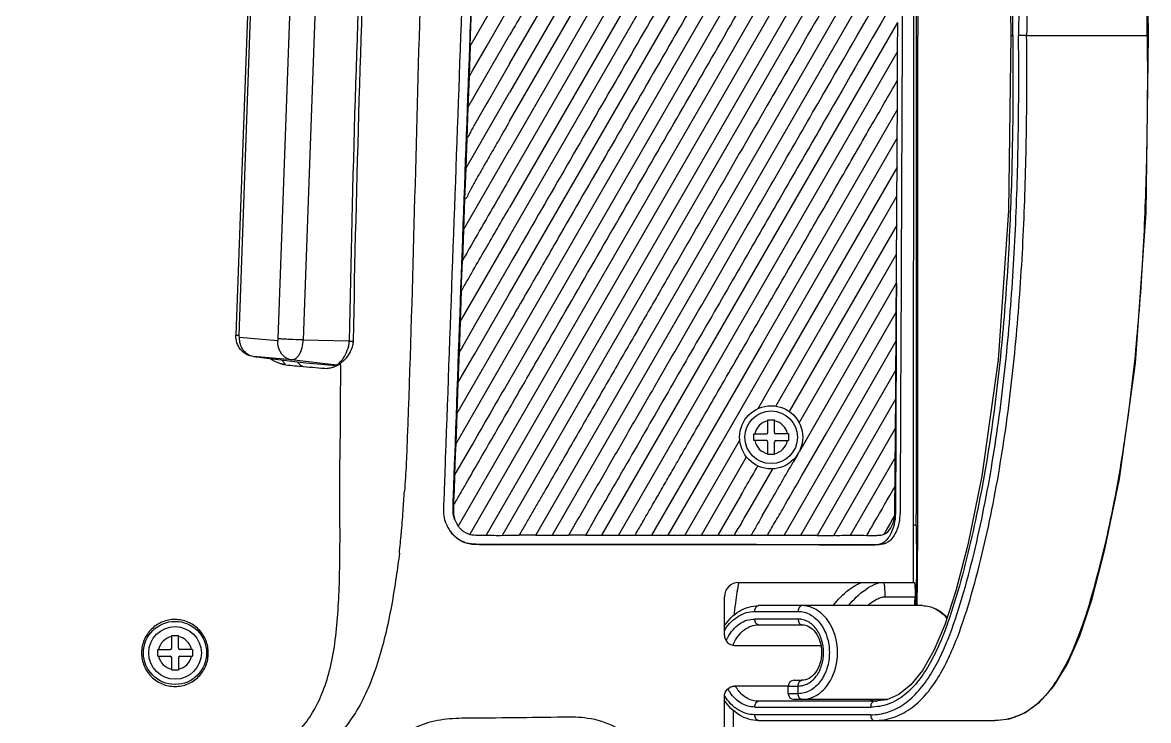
# Model space of a CAD drawing. Header units: millimetres. Extents: x 4086 to 8300, y 123 to 1549.
# Drawn here: x 7766.4 to 7884.1, y 962.4 to 1035.4 of the extents above; entities that cross this region are included whole.
import ezdxf

# ---------------------------------------------------------------- set-up
doc = ezdxf.new("R2010")
doc.units = ezdxf.units.MM
doc.layers.add('00_COMPONENTS', color=7, linetype='Continuous')

msp = doc.modelspace()

# ---------------------------------------------------------------- linework, layer by layer
at = {"layer": '00_COMPONENTS', "color": 7, "linetype": 'Continuous'}
for p, q in [((7817.28, 1013.05), (7858.07, 1083.7)), ((7817.29, 1007.06), (7858.05, 1077.68)), ((7851.57, 1075.44), (7817.28, 1016.05)), ((7847.4, 1074.22), (7817.29, 1022.06)), ((7817.3, 1031.07), (7842.07, 1073.98)), ((7843.26, 1073.04), (7817.3, 1028.07)), ((7817.15, 1000.82), (7858.03, 1071.65)), ((7817.3, 1025.07), (7844.78, 1072.67)), ((7858.03, 1068.63), (7816.75, 997.12)), ((7790.97, 1066.64), (7788.67, 1002.71)), ((7791.27, 1066.6), (7788.97, 1002.67)), ((7793.11, 1002.33), (7795.41, 1066.27)), ((7798.01, 1066.15), (7795.71, 1002.22)), ((7817.29, 1019.06), (7844.85, 1066.8)), ((7813.15, 981.89), (7858.01, 1059.58)), ((7857.98, 1056.55), (7814.83, 981.8)), ((7854.11, 1055.83), (7811.92, 982.76)), ((7816.56, 981.8), (7857.97, 1053.54)), ((7820.03, 981.8), (7857.95, 1047.49)), ((7857.94, 1044.47), (7821.76, 981.8)), ((7813.17, 1032.93), (7817.3, 1040.07)), ((7814.85, 1032.83), (7817.3, 1037.07)), ((7826.95, 981.8), (7857.9, 1035.39)), ((7857.88, 1032.37), (7857.9, 1035.39)), ((7812.94, 1026.52), (7817.3, 1034.08)), ((7869.71, 1034.04), (7869.91, 1034.04)), ((7871.37, 1034.04), (7870.52, 1034.04)), ((7871.37, 1034.04), (7883.97, 1034.04)), ((7884.11, 1034.04), (7883.97, 1034.04)), ((7813.17, 1032.93), (7813.06, 1029.73)), ((7813.46, 1030.43), (7814.85, 1032.83)), ((7857.88, 1032.37), (7835, 992.74)), ((7857.87, 1029.34), (7857.88, 1032.37)), ((7813.06, 1029.73), (7813.46, 1030.43)), ((7813.06, 1029.73), (7812.94, 1026.52)), ((7857.85, 1026.32), (7857.87, 1029.34)), ((7812.71, 1020.12), (7817.3, 1028.07)), ((7812.94, 1026.52), (7812.82, 1023.32)), ((7857.85, 1026.32), (7843.66, 1001.73)), ((7857.84, 1023.29), (7857.85, 1026.32)), ((7812.82, 1023.32), (7812.71, 1020.12)), ((7845.26, 1001.5), (7857.83, 1023.29)), ((7857.82, 1020.26), (7857.84, 1023.29)), ((7812.48, 1013.72), (7817.29, 1022.07)), ((7812.71, 1020.12), (7812.59, 1016.92)), ((7857.82, 1020.26), (7844.82, 997.75)), ((7857.8, 1017.23), (7857.82, 1020.26)), ((7812.59, 1016.92), (7812.48, 1013.72)), ((7854.02, 1010.68), (7857.8, 1017.23)), ((7857.79, 1014.21), (7857.8, 1017.23)), ((7857.79, 1014.21), (7846.55, 994.74)), ((7857.77, 1011.18), (7857.79, 1014.21)), ((7812.48, 1013.72), (7812.36, 1010.52)), ((7813.9, 1007.18), (7817.28, 1013.04)), ((7812.24, 1007.32), (7812.36, 1010.52)), ((7845.14, 995.3), (7854.02, 1010.68)), ((7847.59, 993.54), (7857.76, 1011.18)), ((7857.75, 1008.14), (7857.77, 1011.18)), ((7817.28, 1010.05), (7813.78, 1003.98)), ((7857.74, 1008.14), (7847.6, 990.56)), ((7857.74, 1005.11), (7857.75, 1008.14)), ((7857.78, 1007.81), (7857.79, 1008.14)), ((7812.24, 1007.32), (7812.13, 1004.12)), ((7812.51, 1004.77), (7813.9, 1007.18)), ((7813.66, 1000.77), (7817.29, 1007.06)), ((7857.77, 1005.56), (7857.78, 1007.81)), ((7812.13, 1004.12), (7812.51, 1004.77)), ((7850.43, 992.46), (7857.72, 1005.11)), ((7857.72, 1002.08), (7857.74, 1005.11)), ((7857.76, 1002.08), (7857.77, 1005.11)), ((7857.77, 1005.11), (7857.77, 1005.56)), ((7817.26, 1004.01), (7811.78, 994.52)), ((7812.13, 1004.12), (7812.01, 1000.92)), ((7813.78, 1003.98), (7812.39, 1001.57)), ((7789.06, 1002.49), (7793.02, 1002.17)), ((7795.71, 1002.22), (7800.53, 1002.11)), ((7800.53, 1002.1), (7800.93, 1002.1)), ((7812.01, 1000.92), (7811.9, 997.72)), ((7812.39, 1001.57), (7812.01, 1000.92)), ((7843.66, 1001.73), (7832.15, 981.8)), ((7839.38, 991.32), (7845.18, 1001.36)), ((7845.18, 1001.36), (7845.26, 1001.5)), ((7857.7, 1002.08), (7852.29, 992.68)), ((7857.7, 999.05), (7857.72, 1002.08)), ((7857.75, 999.8), (7857.76, 1001.57)), ((7857.76, 1001.57), (7857.76, 1002.08)), ((7790.51, 1000.48), (7790.53, 1000.48)), ((7790.51, 1000.48), (7795.97, 999.81)), ((7794.49, 1000.15), (7790.53, 1000.48)), ((7790.53, 1000.48), (7796, 999.81)), ((7793.25, 999.78), (7793.83, 999.67)), ((7799.2, 999.58), (7794.49, 1000.15)), ((7796, 999.81), (7795.97, 999.81)), ((7796, 999.81), (7799.16, 999.55)), ((7799.22, 999.59), (7799.61, 999.76)), ((7799.61, 999.59), (7799.61, 999.76)), ((7811.67, 991.32), (7817.15, 1000.82)), ((7811.9, 997.72), (7813.59, 1000.65)), ((7813.59, 1000.65), (7813.66, 1000.77)), ((7857.75, 999.05), (7857.75, 999.8)), ((7793.88, 999.61), (7793.8, 999.63)), ((7847.74, 981.8), (7857.68, 999.05)), ((7857.68, 996.01), (7857.7, 999.05)), ((7857.74, 996.63), (7857.75, 999.05)), ((7811.9, 997.72), (7811.78, 994.52)), ((7844.82, 997.75), (7843.25, 995.03)), ((7857.73, 995.23), (7857.74, 996.63)), ((7857.66, 996.01), (7849.47, 981.79)), ((7857.65, 992.98), (7857.68, 996.01)), ((7857.72, 992.97), (7857.73, 995.23)), ((7811.78, 994.52), (7811.66, 991.32)), ((7844.3, 993.85), (7845, 993.85)), ((7844.3, 992.54), (7844.3, 993.85)), ((7845, 992.54), (7845, 993.85)), ((7835, 992.74), (7828.69, 981.8)), ((7852.29, 992.68), (7846.01, 981.8)), ((7851.19, 981.79), (7857.64, 992.98)), ((7857.71, 990.58), (7857.72, 992.72)), ((7857.72, 992.72), (7857.72, 992.97)), ((7841.36, 991.76), (7835.61, 981.8)), ((7842.84, 992.39), (7844.15, 992.39)), ((7842.84, 991.69), (7842.84, 992.39)), ((7844.15, 991.69), (7842.84, 991.69)), ((7844.3, 990.23), (7844.3, 991.54)), ((7845, 990.23), (7845, 991.54)), ((7846.46, 992.39), (7845.15, 992.39)), ((7845.15, 991.69), (7846.46, 991.69)), ((7846.46, 992.39), (7846.46, 991.69)), ((7847.83, 987.96), (7850.43, 992.46)), ((7813.25, 991.05), (7811.55, 988.12)), ((7811.66, 991.32), (7811.62, 990.2)), ((7833.88, 981.8), (7839.38, 991.32)), ((7857.71, 989.63), (7857.71, 990.58)), ((7811.62, 990.2), (7811.55, 988.12)), ((7837.35, 981.8), (7842.07, 989.98)), ((7845, 990.23), (7844.3, 990.23)), ((7847.4, 990.22), (7846.96, 989.45)), ((7857.63, 989.94), (7852.92, 981.79)), ((7857.7, 987.18), (7857.71, 989.63)), ((7842.45, 984.63), (7844.78, 988.67)), ((7844.78, 988.67), (7844.82, 988.74)), ((7847.44, 987.29), (7847.83, 987.96)), ((7857.7, 986.49), (7857.7, 987.18)), ((7841.52, 986.03), (7839.08, 981.8)), ((7811.73, 983.06), (7811.92, 982.76)), ((7859.83, 982.77), (7859.49, 982.93)), ((7820.03, 981.8), (7821.76, 981.8)), ((7825.22, 981.8), (7823.49, 981.8)), ((7825.22, 981.8), (7826.95, 981.8)), ((7826.95, 981.8), (7828.69, 981.8)), ((7828.69, 981.8), (7830.42, 981.8)), ((7830.42, 981.8), (7832.15, 981.8)), ((7832.15, 981.8), (7833.88, 981.8)), ((7833.88, 981.8), (7835.61, 981.8)), ((7835.61, 981.8), (7837.35, 981.8)), ((7837.35, 981.8), (7839.08, 981.8)), ((7839.08, 981.8), (7840.81, 981.8)), ((7840.81, 981.8), (7842.54, 981.8)), ((7842.54, 981.8), (7844.27, 981.8)), ((7841.27, 976.87), (7859.62, 976.87)), ((7839.77, 971.35), (7839.77, 975.37)), ((7856.53, 975.37), (7859.7, 975.37)), ((7842.94, 973.84), (7847.48, 973.84)), ((7860.47, 974.44), (7843.33, 974.44)), ((7847.48, 973.04), (7842.94, 973.04)), ((7843.33, 972.44), (7847.87, 972.44)), ((7781.96, 971.31), (7782.66, 971.31)), ((7781.96, 970), (7781.96, 971.31)), ((7782.66, 970), (7782.66, 971.31)), ((7780.5, 969.85), (7781.81, 969.85)), ((7780.5, 969.15), (7780.5, 969.85)), ((7780.5, 969.15), (7781.81, 969.15)), ((7784.12, 969.85), (7782.81, 969.85)), ((7782.81, 969.15), (7784.12, 969.15)), ((7784.12, 969.85), (7784.12, 969.15)), ((7840.83, 970.29), (7849.83, 970.29)), ((7781.96, 967.69), (7781.96, 969)), ((7782.66, 969), (7782.66, 967.69)), ((7782.66, 967.69), (7781.96, 967.69)), ((7846.44, 966.03), (7840.83, 966.03)), ((7846.44, 966.04), (7847.48, 966.04)), ((7846.44, 965.24), (7846.44, 966.04)), ((7847.04, 966.64), (7847.87, 966.64)), ((7847.48, 965.24), (7847.48, 966.04)), ((7839.77, 958.93), (7839.77, 964.97)), ((7855.45, 964.44), (7843.33, 964.44)), ((7847.48, 965.24), (7846.44, 965.24)), ((7856.82, 964.64), (7847.04, 964.64)), ((7840.7, 958.13), (7840.71, 963.51)), ((7842.94, 963.84), (7855.06, 963.84)), ((7855.06, 963.04), (7842.94, 963.04)), ((7843.33, 962.44), (7868.05, 962.44))]:
    msp.add_line(p, q, dxfattribs=at)
for points in [[(7884.11, 1034.04), (7883.87, 1052.53), (7882.76, 1068.29), (7881.08, 1080.39), (7879.56, 1087.78), (7878.21, 1092.92), (7876.92, 1096.79), (7875.6, 1099.78), (7874.2, 1102.07), (7872.73, 1103.74), (7871.19, 1104.84), (7869.58, 1105.46), (7868.05, 1105.64)], [(7855.45, 1103.64), (7856.74, 1103.47), (7858.02, 1102.91), (7859.26, 1101.92), (7860.48, 1100.41), (7861.65, 1098.34), (7862.8, 1095.62), (7863.95, 1092.08), (7865.21, 1087.28), (7866.69, 1080.1), (7868.38, 1067.93), (7869.47, 1052.35), (7869.71, 1034.04)], [(7869.71, 1034.04), (7869.47, 1015.73), (7868.38, 1000.15), (7866.69, 987.98), (7865.21, 980.8), (7863.95, 976), (7862.8, 972.45), (7861.65, 969.74), (7860.48, 967.67), (7859.26, 966.16), (7858.02, 965.16), (7856.74, 964.61), (7855.45, 964.44)], [(7868.05, 962.44), (7869.58, 962.62), (7871.19, 963.23), (7872.73, 964.34), (7874.2, 966.01), (7875.6, 968.3), (7876.92, 971.29), (7878.21, 975.16), (7879.56, 980.3), (7881.08, 987.69), (7882.76, 999.78), (7883.87, 1015.54), (7884.11, 1034.04)]]:
    msp.add_lwpolyline(points, dxfattribs=at)
for centre, radius in [((7844.65, 992.04), 3.3), ((7844.65, 992.04), 2.75), ((7782.31, 969.5), 3.3), ((7782.31, 969.5), 2.75)]:
    msp.add_circle(centre, radius, dxfattribs=at)
for centre, radius, start, end in [((9787.34, 966.62), 1987.13, 177.51887, 178.97691), ((9785.26, 966.69), 1984.64, 177.51918, 178.97764), ((7790.7, 1001.89), 1.43, 262.1054, 263.06), ((7794.96, 1004.83), 5.33, 239.0734, 251.2514), ((7794.92, 1004.7), 5.19, 251.1684, 256.0373), ((7798.13, 1003.03), 5.45, 212.6412, 214.7375), ((7798.09, 1003), 5.41, 214.6903, 217.8266), ((7797.1, 1002.24), 3.41, 318.8292, 325.1031), ((7794.98, 1004.91), 5.41, 256.0086, 257.4691), ((7797.78, 1002.76), 5.02, 217.855, 218.0642), ((7815.89, 1235.72), 237.14, 264.675, 265.1288), ((7825.64, 1349.32), 351.16, 265.1171, 265.5238), ((9006.68, 986.96), 1207.13, 179.40085, 179.86861), ((7844.65, 992.04), 1.75, 101.537, 168.463), ((7844.65, 992.04), 1.75, 11.537, 78.463), ((7844.65, 992.04), 1.75, 191.537, 258.463), ((7844.15, 992.54), 0.15, 270, 0), ((7844.15, 991.54), 0.15, 0, 90), ((7845.15, 992.54), 0.15, 180, 270), ((7844.65, 992.04), 1.75, 281.537, 348.463), ((7845.15, 991.54), 0.15, 90, 180), ((7104.95, 992.86), 752.69, 359.54579, 359.77713), ((7646.87, 996.26), 159.73, 355.717, 356.4583), ((7656.39, 994.82), 150.14, 355.0963, 355.9936), ((7814.21, 984.39), 3.81, 201.5798, 209.5836), ((7814, 984.27), 3.56, 209.5847, 218.4721), ((7156.01, 983.09), 703.97, 359.49319, 359.97421), ((7738.73, 987.76), 67.49, 353.347, 355.0962), ((7816.16, 1104.78), 122.99, 269.3778, 270.1847), ((7819.67, 391.12), 590.68, 89.96568, 90.13369), ((7846.59, 214.16), 767.63, 89.78537, 89.91445), ((7851.61, 1243.74), 261.95, 269.9102, 270.2894), ((7841.27, 975.37), 1.5, 90, 180), ((7723.22, 977.8), 136.62, 358.5882, 359.6051), ((7617.19, 979.05), 242.77, 358.9123, 359.4848), ((7744.21, 977.44), 115.51, 358.5134, 358.9743), ((7844.32, 969.04), 5.35, 146.5375, 148.7253), ((7782.31, 969.5), 1.75, 101.537, 168.463), ((7782.31, 969.5), 1.75, 11.537, 78.463), ((7844.49, 968.74), 4.99, 152.6861, 156.0064), ((7844.34, 968.82), 4.82, 151.4331, 152.6733), ((7844.81, 968.64), 4.48, 156.3874, 157.7209), ((7782.28, 969.49), 3.47, 179.3941, 179.9941), ((7782.31, 969.5), 1.75, 191.537, 258.463), ((7781.81, 970), 0.15, 270, 0), ((7781.81, 969), 0.15, 0, 90), ((7782.81, 970), 0.15, 180, 270), ((7782.31, 969.5), 1.75, 281.537, 348.463), ((7782.81, 969), 0.15, 90, 180), ((7844.25, 968.01), 4.72, 208.7892, 210.7281), ((7844.1, 967.92), 4.54, 210.7168, 214.3789), ((7847.04, 966.04), 0.6, 90, 180), ((7847.04, 965.24), 0.6, 180, 270), ((7855.97, 966.92), 2.49, 247.5454, 250.5137), ((7855.99, 966.72), 2.29, 246.344, 249.0606), ((7855.95, 966.85), 2.41, 250.5032, 258.2751), ((7855.96, 966.63), 2.2, 249.0362, 256.9679), ((7855.93, 966.78), 2.34, 258.2902, 264.8165), ((7855.94, 966.54), 2.1, 256.9884, 264.4672), ((7868.08, 968.63), 6.19, 284.6624, 286.2906)]:
    msp.add_arc(centre, radius, start, end, dxfattribs=at)
for points, knots in [([(7855.06, 1105.04), (7855.67, 1105.04), (7856.92, 1104.85), (7858.66, 1103.96), (7860.15, 1102.55), (7861.41, 1100.79), (7862.46, 1098.81), (7863.66, 1095.95), (7864.85, 1092.18), (7866.04, 1087.55), (7867.06, 1082.83), (7867.9, 1078.05), (7868.61, 1073.22), (7869.18, 1068.37), (7869.78, 1061.86), (7870.28, 1053.69), (7870.55, 1043.87), (7870.56, 1037.32), (7870.52, 1034.04)], [0, 0, 0, 0, 0.02416, 0.049265, 0.076058, 0.104527, 0.134217, 0.164713, 0.227055, 0.290301, 0.353995, 0.41802, 0.482292, 0.546745, 0.611333, 0.740751, 0.87035, 1, 1, 1, 1]), ([(7855.45, 1105.64), (7856.1, 1105.64), (7857.43, 1105.44), (7859.27, 1104.49), (7860.84, 1103.01), (7862.15, 1101.18), (7863.23, 1099.14), (7864.46, 1096.22), (7865.66, 1092.41), (7866.86, 1087.73), (7867.89, 1082.98), (7868.74, 1078.18), (7869.45, 1073.33), (7870.02, 1068.46), (7870.63, 1061.93), (7871.13, 1053.74), (7871.39, 1043.89), (7871.41, 1037.32), (7871.37, 1034.04)], [0, 0, 0, 0, 0.025308, 0.051678, 0.079659, 0.109016, 0.139289, 0.170119, 0.2326, 0.295597, 0.35897, 0.422629, 0.486494, 0.550503, 0.614616, 0.743006, 0.871491, 1, 1, 1, 1]), ([(7883.97, 1034.04), (7884.01, 1037.23), (7883.99, 1043.61), (7883.75, 1053.17), (7883.19, 1062.72), (7882.41, 1070.64), (7881.53, 1076.93), (7880.75, 1081.6), (7879.81, 1086.23), (7878.69, 1090.8), (7877.61, 1094.55), (7876.55, 1097.45), (7875.63, 1099.54), (7874.54, 1101.5), (7873.24, 1103.24), (7871.68, 1104.62), (7870.44, 1105.2), (7869.82, 1105.39)], [0, 0, 0, 0, 0.127781, 0.255542, 0.38322, 0.510651, 0.574195, 0.637557, 0.700669, 0.763441, 0.825809, 0.856721, 0.887287, 0.917259, 0.946277, 0.973907, 1, 1, 1, 1]), ([(7869.91, 1034.04), (7869.95, 1037.24), (7869.94, 1043.65), (7869.69, 1053.25), (7869.22, 1061.24), (7868.64, 1067.61), (7868.1, 1072.37), (7867.44, 1077.09), (7866.63, 1081.78), (7865.67, 1086.42), (7864.53, 1090.99), (7863.41, 1094.72), (7862.3, 1097.6), (7861.32, 1099.63), (7860.14, 1101.48), (7858.7, 1103.01), (7856.97, 1104.03), (7855.68, 1104.24), (7855.06, 1104.24)], [0, 0, 0, 0, 0.128604, 0.257179, 0.385639, 0.44978, 0.513814, 0.577703, 0.641387, 0.704791, 0.76782, 0.830305, 0.861139, 0.891447, 0.920862, 0.94885, 0.975056, 1, 1, 1, 1]), ([(7859.51, 1085.15), (7859.51, 1068.11), (7859.53, 1042.56), (7859.52, 1008.49), (7859.51, 991.45), (7859.49, 982.93)], [0, 0, 0, 0, 0.5, 0.75, 1, 1, 1, 1]), ([(7859.83, 982.77), (7859.85, 991.32), (7859.86, 1008.41), (7859.86, 1042.58), (7859.86, 1068.22), (7859.85, 1085.31)], [0, 0, 0, 0, 0.25, 0.5, 1, 1, 1, 1]), ([(7858.07, 1080.69), (7857.72, 1080.14), (7857.07, 1078.98), (7856.06, 1077.2), (7854.98, 1075.35), (7853.87, 1073.42), (7852.72, 1071.42), (7851.12, 1068.66), (7849.06, 1065.09), (7846.54, 1060.72), (7843.08, 1054.73), (7838.68, 1047.11), (7833.37, 1037.9), (7826.23, 1025.54), (7820.86, 1016.25), (7817.28, 1010.05)], [0, 0, 0, 0, 0.023773, 0.049033, 0.075246, 0.102589, 0.130873, 0.159957, 0.220108, 0.282203, 0.345617, 0.474767, 0.605476, 0.736808, 1, 1, 1, 1]), ([(7809.61, 1078.46), (7808.82, 1063.59), (7807.7, 1033.86), (7807.08, 1004.11), (7806.49, 989.26)], [0, 0, 0, 0, 0.500286, 1, 1, 1, 1]), ([(7810.61, 989.86), (7811.14, 1004.56), (7812.19, 1033.49), (7813.24, 1062.41), (7813.76, 1076.64)], [0, 0, 0, 0, 0.508204, 1, 1, 1, 1]), ([(7811.59, 990.24), (7811.83, 997.36), (7812.36, 1011.61), (7813.01, 1029.41), (7813.52, 1043.66), (7814.06, 1057.91), (7814.42, 1068.59), (7814.67, 1075.72)], [0, 0, 0, 0, 0.249932, 0.49993, 0.624937, 0.749948, 1, 1, 1, 1]), ([(7841.36, 1075.76), (7839.37, 1072.31), (7835.38, 1065.39), (7830.38, 1056.73), (7826.36, 1049.77), (7823.84, 1045.41), (7821.83, 1041.92), (7819.81, 1038.44), (7818.33, 1035.81), (7817.3, 1034.08)], [0, 0, 0, 0, 0.248049, 0.498117, 0.623473, 0.748933, 0.811687, 0.87445, 1, 1, 1, 1]), ([(7858.04, 1074.66), (7857.36, 1073.52), (7855.97, 1071.08), (7853.81, 1067.3), (7851.47, 1063.27), (7849.03, 1059.03), (7846.5, 1054.66), (7843.04, 1048.66), (7836.86, 1037.96), (7829.76, 1025.66), (7823.52, 1014.85), (7819.95, 1008.65), (7818.15, 1005.56), (7817.26, 1004.01)], [0, 0, 0, 0, 0.049099, 0.102943, 0.16035, 0.220517, 0.282653, 0.34607, 0.475195, 0.737058, 0.868489, 0.934238, 1, 1, 1, 1]), ([(7858.43, 1068.63), (7858.43, 1065.09), (7858.41, 1058), (7858.38, 1047.36), (7858.36, 1036.73), (7858.32, 1026.09), (7858.28, 1017.23), (7858.25, 1010.14), (7858.23, 1004.82), (7858.2, 1000.39), (7858.19, 996.85), (7858.17, 994.19), (7858.16, 991.53), (7858.16, 989.31), (7858.15, 987.54), (7858.14, 986.21), (7858.13, 984.89), (7858.14, 984), (7858.09, 983.56)], [0, 0, 0, 0, 0.125005, 0.250009, 0.375014, 0.500018, 0.625023, 0.687525, 0.750028, 0.81253, 0.843781, 0.875032, 0.906284, 0.937535, 0.95316, 0.968787, 0.984405, 1, 1, 1, 1]), ([(7811.43, 984.91), (7811.65, 985.3), (7812.1, 986.07), (7812.99, 987.61), (7814.1, 989.54), (7815.44, 991.86), (7817.22, 994.94), (7819.45, 998.8), (7823.01, 1004.97), (7827.46, 1012.68), (7834.54, 1024.95), (7843.17, 1039.88), (7850.01, 1051.74), (7853.33, 1057.49)], [0, 0, 0, 0, 0.015942, 0.031886, 0.063777, 0.09567, 0.127563, 0.191346, 0.255119, 0.382602, 0.509902, 0.762312, 1, 1, 1, 1]), ([(7857.96, 1050.51), (7857.3, 1049.38), (7855.94, 1047.01), (7853.02, 1041.94), (7849.09, 1035.13), (7844.16, 1026.6), (7839.06, 1017.77), (7834.77, 1010.33), (7831.31, 1004.34), (7828.71, 999.84), (7826.11, 995.33), (7823.94, 991.57), (7822.2, 988.56), (7821.11, 986.68), (7820.25, 985.18), (7819.59, 984.05), (7818.94, 982.92), (7818.52, 982.17), (7818.29, 981.8)], [0, 0, 0, 0, 0.049507, 0.103408, 0.221181, 0.346844, 0.475959, 0.606416, 0.671872, 0.737421, 0.803034, 0.868684, 0.901516, 0.934349, 0.950765, 0.967179, 0.983592, 1, 1, 1, 1]), ([(7823.49, 981.8), (7823.66, 982.13), (7824.05, 982.79), (7824.63, 983.76), (7825.19, 984.75), (7825.95, 986.06), (7826.9, 987.7), (7828.41, 990.33), (7830.31, 993.61), (7832.58, 997.54), (7834.84, 1001.46), (7837.85, 1006.67), (7841.58, 1013.13), (7845.99, 1020.77), (7851.43, 1030.2), (7855.4, 1037.06), (7857.92, 1041.44)], [0, 0, 0, 0, 0.016499, 0.033009, 0.049513, 0.066019, 0.099032, 0.132039, 0.198022, 0.263924, 0.329711, 0.395347, 0.525952, 0.654798, 0.779703, 1, 1, 1, 1]), ([(7857.91, 1038.42), (7855.51, 1034.27), (7851.76, 1027.76), (7846.6, 1018.83), (7842.42, 1011.58), (7838.87, 1005.44), (7836.02, 1000.5), (7833.86, 996.77), (7831.71, 993.03), (7829.91, 989.91), (7828.47, 987.42), (7827.56, 985.86), (7826.85, 984.61), (7826.29, 983.68), (7825.77, 982.73), (7825.42, 982.1), (7825.22, 981.8)], [0, 0, 0, 0, 0.220055, 0.344659, 0.47337, 0.603999, 0.669691, 0.735559, 0.801566, 0.867676, 0.900751, 0.933834, 0.950376, 0.966915, 0.983465, 1, 1, 1, 1]), ([(7813.17, 1032.93), (7813.18, 1033.2), (7813.22, 1034.27), (7813.26, 1035.34), (7813.29, 1036.13)], [0, 0, 0, 0, 0.259172, 1, 1, 1, 1]), ([(7855.06, 963.04), (7855.67, 963.04), (7856.92, 963.23), (7858.66, 964.12), (7860.15, 965.53), (7861.41, 967.28), (7862.46, 969.27), (7863.66, 972.13), (7864.85, 975.89), (7866.04, 980.53), (7867.06, 985.25), (7867.9, 990.03), (7868.61, 994.85), (7869.18, 999.71), (7869.78, 1006.21), (7870.28, 1014.38), (7870.55, 1024.21), (7870.56, 1030.76), (7870.52, 1034.04)], [0, 0, 0, 0, 0.02416, 0.049265, 0.076058, 0.104527, 0.134217, 0.164713, 0.227055, 0.290301, 0.353995, 0.41802, 0.482292, 0.546745, 0.611333, 0.740751, 0.87035, 1, 1, 1, 1]), ([(7869.91, 1034.04), (7869.95, 1030.83), (7869.94, 1024.43), (7869.69, 1014.82), (7869.22, 1006.83), (7868.64, 1000.47), (7868.1, 995.71), (7867.44, 990.98), (7866.63, 986.29), (7865.67, 981.66), (7864.53, 977.09), (7863.41, 973.35), (7862.3, 970.48), (7861.32, 968.45), (7860.14, 966.6), (7858.7, 965.07), (7856.97, 964.04), (7855.68, 963.84), (7855.06, 963.84)], [0, 0, 0, 0, 0.128604, 0.257179, 0.385639, 0.44978, 0.513814, 0.577703, 0.641387, 0.704791, 0.76782, 0.830305, 0.861139, 0.891447, 0.920862, 0.94885, 0.975056, 1, 1, 1, 1]), ([(7855.45, 962.44), (7856.1, 962.44), (7857.43, 962.64), (7859.27, 963.59), (7860.84, 965.06), (7862.15, 966.9), (7863.23, 968.94), (7864.46, 971.86), (7865.66, 975.67), (7866.86, 980.35), (7867.89, 985.1), (7868.74, 989.9), (7869.45, 994.74), (7870.02, 999.62), (7870.63, 1006.15), (7871.13, 1014.34), (7871.39, 1024.18), (7871.41, 1030.75), (7871.37, 1034.04)], [0, 0, 0, 0, 0.025308, 0.051678, 0.079659, 0.109016, 0.139289, 0.170119, 0.2326, 0.295597, 0.35897, 0.422629, 0.486494, 0.550503, 0.614616, 0.743006, 0.871491, 1, 1, 1, 1]), ([(7859.98, 982.77), (7859.99, 987.05), (7859.98, 995.59), (7859.98, 1012.68), (7859.98, 1025.49), (7859.98, 1034.04)], [0, 0, 0, 0, 0.249989, 0.499999, 1, 1, 1, 1]), ([(7883.97, 1034.04), (7884.01, 1030.85), (7883.99, 1024.47), (7883.75, 1014.9), (7883.19, 1005.36), (7882.41, 997.44), (7881.53, 991.15), (7880.75, 986.47), (7879.81, 981.84), (7878.69, 977.28), (7877.61, 973.53), (7876.55, 970.62), (7875.63, 968.53), (7874.54, 966.58), (7873.24, 964.84), (7871.68, 963.46), (7870.44, 962.87), (7869.82, 962.69)], [0, 0, 0, 0, 0.127781, 0.255542, 0.38322, 0.510651, 0.574195, 0.637557, 0.700669, 0.763441, 0.825809, 0.856721, 0.887287, 0.917259, 0.946277, 0.973907, 1, 1, 1, 1]), ([(7817.3, 1031.07), (7816.93, 1030.43), (7816.37, 1029.46), (7815.62, 1028.16), (7815.06, 1027.19), (7814.5, 1026.22), (7814.04, 1025.42), (7813.67, 1024.77), (7813.44, 1024.36), (7813.25, 1024.04), (7813.14, 1023.78), (7813.02, 1023.53), (7812.89, 1023.39), (7812.82, 1023.32)], [0, 0, 0, 0, 0.249976, 0.374966, 0.499959, 0.624953, 0.749949, 0.812449, 0.874951, 0.906205, 0.937493, 0.968698, 1, 1, 1, 1]), ([(7830.42, 981.8), (7830.55, 982.07), (7830.89, 982.58), (7831.33, 983.39), (7831.79, 984.18), (7832.4, 985.23), (7833.16, 986.55), (7834.08, 988.14), (7834.99, 989.72), (7836.21, 991.83), (7837.72, 994.45), (7839.54, 997.59), (7841.94, 1001.75), (7844.91, 1006.9), (7848.41, 1012.95), (7851.77, 1018.78), (7854.44, 1023.42), (7856.46, 1026.9), (7857.4, 1028.55), (7857.87, 1029.34)], [0, 0, 0, 0, 0.016675, 0.033347, 0.050021, 0.066692, 0.100025, 0.133341, 0.16663, 0.199881, 0.266212, 0.332316, 0.398149, 0.528727, 0.656863, 0.780406, 0.896053, 0.949677, 1, 1, 1, 1]), ([(7817.3, 1025.07), (7816.9, 1024.39), (7816.32, 1023.37), (7815.53, 1022), (7814.94, 1020.98), (7814.45, 1020.13), (7814.06, 1019.45), (7813.77, 1018.94), (7813.47, 1018.43), (7813.24, 1018), (7813.05, 1017.65), (7812.93, 1017.38), (7812.85, 1017.09), (7812.68, 1016.97), (7812.59, 1016.92)], [0, 0, 0, 0, 0.249986, 0.374982, 0.49998, 0.624979, 0.68748, 0.749981, 0.812482, 0.874984, 0.906233, 0.937535, 0.96871, 1, 1, 1, 1]), ([(7817.29, 1019.06), (7816.85, 1018.3), (7815.21, 1015.45), (7813.56, 1012.6), (7812.36, 1010.52)], [0, 0, 0, 0, 0.268061, 1, 1, 1, 1]), ([(7812.24, 1007.32), (7812.46, 1007.68), (7812.87, 1008.41), (7813.71, 1009.87), (7815.18, 1012.41), (7816.44, 1014.6), (7817.29, 1016.05)], [0, 0, 0, 0, 0.125006, 0.250012, 0.500016, 1, 1, 1, 1]), ([(7790.51, 1000.48), (7790.25, 1000.51), (7789.73, 1000.68), (7789.11, 1001.2), (7788.73, 1001.91), (7788.66, 1002.45), (7788.67, 1002.71)], [0, 0, 0, 0, 0.250042, 0.500067, 0.749914, 1, 1, 1, 1]), ([(7788.97, 1002.67), (7788.93, 1002.67), (7788.85, 1002.68), (7788.77, 1002.69), (7788.72, 1002.7), (7788.69, 1002.7), (7788.68, 1002.7), (7788.67, 1002.71), (7788.67, 1002.71)], [0, 0, 0, 0, 0.427241, 0.739643, 0.850404, 0.930383, 0.979607, 1, 1, 1, 1]), ([(7788.97, 1002.67), (7788.97, 1002.65), (7788.97, 1002.59), (7789.01, 1002.5), (7789.06, 1002.49)], [0, 0, 0, 0, 0.324013, 1, 1, 1, 1]), ([(7790.51, 1000.48), (7790.3, 1000.51), (7789.89, 1000.66), (7789.4, 1001.13), (7789.1, 1001.77), (7789.05, 1002.25), (7789.06, 1002.49)], [0, 0, 0, 0, 0.231443, 0.474292, 0.731886, 1, 1, 1, 1]), ([(7793.02, 1002.17), (7793.01, 1001.93), (7793.07, 1001.44), (7793.37, 1000.8), (7793.87, 1000.33), (7794.29, 1000.18), (7794.49, 1000.15)], [0, 0, 0, 0, 0.26825, 0.52583, 0.768571, 1, 1, 1, 1]), ([(7793.02, 1002.17), (7793.03, 1002.17), (7793.07, 1002.18), (7793.1, 1002.25), (7793.11, 1002.3), (7793.11, 1002.33)], [0, 0, 0, 0, 0.177569, 0.53484, 1, 1, 1, 1]), ([(7795.71, 1002.22), (7795.23, 1002.23), (7794.53, 1002.25), (7793.66, 1002.29), (7793.28, 1002.32), (7793.11, 1002.33)], [0, 0, 0, 0, 0.553903, 0.808156, 1, 1, 1, 1]), ([(7794.49, 1000.15), (7794.57, 1000.15), (7794.73, 1000.17), (7794.95, 1000.28), (7795.16, 1000.47), (7795.41, 1000.83), (7795.63, 1001.42), (7795.7, 1001.94), (7795.71, 1002.22)], [0, 0, 0, 0, 0.08615, 0.178933, 0.283915, 0.403606, 0.683694, 1, 1, 1, 1]), ([(7799.89, 1000.29), (7800.07, 1000.55), (7800.37, 1001.13), (7800.52, 1001.77), (7800.53, 1002.1)], [0, 0, 0, 0, 0.487822, 1, 1, 1, 1]), ([(7800.87, 1001.62), (7800.81, 1001.4), (7800.54, 1000.69), (7800.04, 1000.09), (7799.61, 999.76)], [0, 0, 0, 0, 0.299273, 1, 1, 1, 1]), ([(7795.47, 999.55), (7795.44, 999.57), (7795.31, 999.67), (7795.2, 999.79), (7795.13, 999.89)], [0, 0, 0, 0, 0.23586, 1, 1, 1, 1]), ([(7799.61, 999.76), (7799.55, 999.72), (7799.31, 999.55), (7799.05, 999.41), (7798.85, 999.34)], [0, 0, 0, 0, 0.260716, 1, 1, 1, 1]), ([(7799.22, 999.59), (7799.26, 999.62), (7799.42, 999.74), (7799.56, 999.88), (7799.66, 1000)], [0, 0, 0, 0, 0.240183, 1, 1, 1, 1]), ([(7793.84, 999.65), (7793.84, 999.66), (7793.84, 999.66), (7793.83, 999.67), (7793.83, 999.67)], [0, 0, 0, 0, 0.493741, 1, 1, 1, 1]), ([(7816.75, 997.12), (7816.17, 996.11), (7814.99, 994.09), (7813.84, 992.06), (7813.25, 991.05)], [0, 0, 0, 0, 0.499996, 1, 1, 1, 1]), ([(7727.05, 958.14), (7731.39, 958.14), (7737.91, 958.14), (7746.61, 958.14), (7753.12, 958.15), (7759.64, 958.17), (7766.15, 958.19), (7771.58, 958.2), (7775.93, 958.19), (7779.17, 958.18), (7782.37, 958.2), (7785.48, 958.32), (7788.42, 958.55), (7791.09, 959.02), (7793.39, 959.89), (7795.25, 961.23), (7796.64, 963.04), (7797.73, 965.21), (7798.56, 967.72), (7799.07, 970.55), (7799.36, 973.59), (7799.56, 977.83), (7799.57, 983.22), (7799.53, 987.55), (7799.55, 989.73)], [0, 0, 0, 0, 0.132853, 0.199276, 0.265662, 0.332015, 0.398366, 0.46475, 0.497965, 0.531142, 0.563905, 0.595781, 0.626242, 0.654014, 0.678425, 0.700675, 0.723103, 0.74752, 0.774413, 0.803813, 0.835161, 0.867563, 0.933488, 1, 1, 1, 1]), ([(7810.67, 982.99), (7810.56, 983.26), (7810.41, 983.82), (7810.41, 984.69), (7810.46, 985.54), (7810.49, 986.41), (7810.52, 987.27), (7810.56, 988.42), (7810.59, 989.28), (7810.61, 989.86)], [0, 0, 0, 0, 0.124864, 0.249598, 0.374734, 0.499674, 0.624737, 0.749806, 1, 1, 1, 1]), ([(7811.55, 983.45), (7811.35, 983.97), (7811.39, 985.15), (7811.46, 986.83), (7811.51, 988.54), (7811.56, 989.68), (7811.59, 990.24)], [0, 0, 0, 0, 0.248438, 0.498854, 0.749384, 1, 1, 1, 1]), ([(7843.76, 983.91), (7844.03, 984.38), (7845.1, 986.22), (7846.16, 988.07), (7846.96, 989.45)], [0, 0, 0, 0, 0.252432, 1, 1, 1, 1]), ([(7811.55, 988.12), (7811.53, 987.59), (7811.5, 986.52), (7811.44, 985.45), (7811.42, 984.91)], [0, 0, 0, 0, 0.493786, 1, 1, 1, 1]), ([(7845.49, 983.9), (7845.65, 984.18), (7846.3, 985.31), (7846.95, 986.44), (7847.44, 987.29)], [0, 0, 0, 0, 0.251896, 1, 1, 1, 1]), ([(7854.66, 981.79), (7854.92, 982.23), (7855.9, 983.94), (7856.88, 985.64), (7857.61, 986.9)], [0, 0, 0, 0, 0.26119, 1, 1, 1, 1]), ([(7857.56, 983.8), (7857.58, 984.06), (7857.59, 984.58), (7857.59, 985.35), (7857.6, 986.12), (7857.61, 986.64), (7857.61, 986.9)], [0, 0, 0, 0, 0.249596, 0.500034, 0.749893, 1, 1, 1, 1]), ([(7857.69, 984.23), (7857.69, 984.42), (7857.69, 985.17), (7857.7, 985.93), (7857.7, 986.49)], [0, 0, 0, 0, 0.251831, 1, 1, 1, 1]), ([(7811.42, 984.91), (7811.42, 984.74), (7811.41, 984.42), (7811.44, 983.79), (7811.58, 983.34), (7811.73, 983.06)], [0, 0, 0, 0, 0.272974, 0.509895, 1, 1, 1, 1]), ([(7840.81, 981.8), (7840.93, 982.04), (7841.22, 982.51), (7841.64, 983.21), (7842.03, 983.93), (7842.31, 984.4), (7842.45, 984.63)], [0, 0, 0, 0, 0.250494, 0.500815, 0.750668, 1, 1, 1, 1]), ([(7843.76, 983.91), (7843.66, 983.74), (7843.46, 983.38), (7843.16, 982.85), (7842.86, 982.32), (7842.65, 981.97), (7842.54, 981.8)], [0, 0, 0, 0, 0.249299, 0.499305, 0.749561, 1, 1, 1, 1]), ([(7844.27, 981.8), (7844.37, 981.98), (7844.61, 982.42), (7845.03, 983.11), (7845.33, 983.64), (7845.49, 983.9)], [0, 0, 0, 0, 0.251349, 0.626423, 1, 1, 1, 1]), ([(7856.47, 981.9), (7856.77, 982.02), (7857.15, 982.45), (7857.44, 983.14), (7857.54, 983.57), (7857.56, 983.8)], [0, 0, 0, 0, 0.426102, 0.694834, 1, 1, 1, 1]), ([(7856.47, 981.9), (7856.56, 982.06), (7856.91, 982.7), (7857.29, 983.33), (7857.56, 983.8)], [0, 0, 0, 0, 0.256817, 1, 1, 1, 1]), ([(7858.09, 983.56), (7858.04, 983.1), (7857.84, 982.28), (7857.4, 981.55), (7857.13, 981.29)], [0, 0, 0, 0, 0.55319, 1, 1, 1, 1]), ([(7857.14, 981.88), (7857.19, 981.98), (7857.41, 982.41), (7857.54, 982.88), (7857.6, 983.25)], [0, 0, 0, 0, 0.224647, 1, 1, 1, 1]), ([(7857.6, 983.25), (7857.62, 983.33), (7857.66, 983.65), (7857.68, 983.98), (7857.69, 984.23)], [0, 0, 0, 0, 0.242455, 1, 1, 1, 1]), ([(7811.14, 982.16), (7811.48, 981.73), (7812.06, 981.26), (7812.88, 980.97), (7813.37, 980.9), (7813.89, 980.88), (7814.6, 980.86), (7815.5, 980.85), (7816.95, 980.86), (7818.77, 980.87), (7820.96, 980.86), (7823.12, 980.86), (7825.23, 980.87), (7827.89, 980.87), (7831.01, 980.87), (7835.52, 980.87), (7839.63, 980.86), (7843.34, 980.85), (7845.7, 980.84), (7847.85, 980.83), (7849.84, 980.81), (7851.42, 980.8), (7852.64, 980.8), (7853.54, 980.81), (7854.43, 980.79), (7855.16, 980.79), (7855.73, 980.82), (7856.16, 980.9), (7856.56, 981.13), (7856.78, 981.37), (7856.88, 981.5)], [0, 0, 0, 0, 0.035553, 0.045551, 0.056301, 0.067654, 0.079161, 0.102369, 0.125791, 0.173041, 0.220387, 0.267268, 0.313024, 0.357014, 0.439184, 0.5152, 0.64862, 0.704996, 0.755624, 0.801569, 0.844021, 0.884316, 0.903887, 0.923182, 0.942433, 0.961379, 0.970523, 0.979505, 0.989049, 1, 1, 1, 1]), ([(7811.92, 982.76), (7811.99, 982.66), (7812.32, 982.27), (7812.78, 981.98), (7813.15, 981.89)], [0, 0, 0, 0, 0.238437, 1, 1, 1, 1]), ([(7815.59, 980.79), (7815.19, 980.79), (7814.6, 980.8), (7813.8, 980.82), (7813.21, 980.84), (7812.62, 980.99), (7811.91, 981.34), (7811.45, 981.75), (7811.21, 982.05)], [0, 0, 0, 0, 0.250362, 0.37565, 0.500886, 0.625943, 0.750957, 1, 1, 1, 1]), ([(7813.15, 981.89), (7813.41, 981.82), (7813.98, 981.82), (7814.54, 981.8), (7814.83, 981.8)], [0, 0, 0, 0, 0.484701, 1, 1, 1, 1]), ([(7857.13, 981.29), (7857.02, 981.19), (7856.78, 981.01), (7856.24, 980.81), (7855.51, 980.78), (7854.61, 980.79), (7853.67, 980.8), (7852.67, 980.79), (7851.22, 980.78), (7849.29, 980.79), (7846.84, 980.8), (7844.23, 980.8), (7841.51, 980.79), (7837.77, 980.79), (7833.01, 980.79), (7827.24, 980.8), (7822.4, 980.79), (7818.51, 980.8), (7816.57, 980.78), (7815.59, 980.79)], [0, 0, 0, 0, 0.010907, 0.021097, 0.041418, 0.062898, 0.085643, 0.10966, 0.134959, 0.189413, 0.248632, 0.311644, 0.377215, 0.4444, 0.581406, 0.720189, 0.859855, 0.929881, 1, 1, 1, 1]), ([(7821.76, 981.8), (7821.9, 981.8), (7822.48, 981.8), (7823.06, 981.8), (7823.49, 981.8)], [0, 0, 0, 0, 0.252014, 1, 1, 1, 1]), ([(7844.27, 981.8), (7844.42, 981.8), (7845, 981.8), (7845.58, 981.8), (7846.01, 981.8)], [0, 0, 0, 0, 0.253081, 1, 1, 1, 1]), ([(7846.01, 981.8), (7846.15, 981.8), (7846.73, 981.8), (7847.31, 981.8), (7847.74, 981.8)], [0, 0, 0, 0, 0.256324, 1, 1, 1, 1]), ([(7849.47, 981.79), (7849.62, 981.79), (7850.19, 981.79), (7850.77, 981.79), (7851.19, 981.79)], [0, 0, 0, 0, 0.256352, 1, 1, 1, 1]), ([(7852.92, 981.79), (7853.07, 981.79), (7853.65, 981.8), (7854.23, 981.8), (7854.66, 981.79)], [0, 0, 0, 0, 0.259255, 1, 1, 1, 1]), ([(7854.66, 981.79), (7854.82, 981.79), (7855.13, 981.78), (7855.59, 981.78), (7856.03, 981.8), (7856.33, 981.84), (7856.47, 981.9)], [0, 0, 0, 0, 0.260676, 0.513308, 0.758927, 1, 1, 1, 1]), ([(7856.88, 981.5), (7856.91, 981.53), (7857, 981.65), (7857.08, 981.78), (7857.14, 981.88)], [0, 0, 0, 0, 0.240976, 1, 1, 1, 1]), ([(7805.44, 977.45), (7805.13, 975.39), (7804.61, 972.36), (7803.53, 968.5), (7802.59, 965.86), (7801.41, 963.53), (7800.02, 961.51), (7798.36, 959.82), (7797.05, 958.96), (7796.35, 958.6)], [0, 0, 0, 0, 0.287554, 0.424821, 0.554128, 0.674138, 0.785483, 0.891665, 1, 1, 1, 1]), ([(7840.79, 973.45), (7840.81, 973.65), (7840.86, 974.06), (7840.94, 974.65), (7841.02, 975.22), (7841.09, 975.74), (7841.15, 976.12), (7841.2, 976.39), (7841.22, 976.55), (7841.24, 976.68), (7841.26, 976.78), (7841.26, 976.82), (7841.27, 976.87), (7841.27, 976.87)], [0, 0, 0, 0, 0.177459, 0.353902, 0.522368, 0.675868, 0.807391, 0.862719, 0.90992, 0.948117, 0.976433, 0.993998, 1, 1, 1, 1]), ([(7851.14, 974.44), (7851.61, 975.07), (7852.41, 975.9), (7853.57, 976.67), (7854.16, 976.87), (7854.42, 976.87)], [0, 0, 0, 0, 0.566938, 0.809661, 1, 1, 1, 1]), ([(7852.72, 974.44), (7853.25, 975.08), (7854.13, 975.92), (7855.4, 976.68), (7856.05, 976.87), (7856.34, 976.87)], [0, 0, 0, 0, 0.560171, 0.804667, 1, 1, 1, 1]), ([(7856.34, 976.87), (7856.39, 976.87), (7856.48, 976.67), (7856.5, 976.38), (7856.53, 975.9), (7856.53, 975.56), (7856.53, 975.37)], [0, 0, 0, 0, 0.102786, 0.320676, 0.632065, 1, 1, 1, 1]), ([(7859.62, 976.87), (7859.63, 976.87), (7859.64, 976.83), (7859.65, 976.78), (7859.67, 976.69), (7859.67, 976.62), (7859.68, 976.58)], [0, 0, 0, 0, 0.081657, 0.273942, 0.582113, 1, 1, 1, 1]), ([(7859.68, 976.58), (7859.68, 976.5), (7859.71, 976.1), (7859.71, 975.69), (7859.7, 975.37)], [0, 0, 0, 0, 0.197685, 1, 1, 1, 1]), ([(7854.71, 974.44), (7855.01, 974.69), (7855.47, 975.02), (7856.1, 975.3), (7856.4, 975.37), (7856.53, 975.37)], [0, 0, 0, 0, 0.56574, 0.803448, 1, 1, 1, 1]), ([(7839.74, 972.31), (7840.15, 972.93), (7840.95, 973.75), (7842.28, 974.34), (7842.98, 974.44), (7843.33, 974.44)], [0, 0, 0, 0, 0.515776, 0.760375, 1, 1, 1, 1]), ([(7839.85, 971.99), (7840.21, 972.53), (7840.9, 973.24), (7842.05, 973.75), (7842.65, 973.84), (7842.94, 973.84)], [0, 0, 0, 0, 0.522933, 0.765224, 1, 1, 1, 1]), ([(7842.94, 973.84), (7842.94, 973.92), (7842.96, 974.06), (7843.04, 974.26), (7843.16, 974.4), (7843.28, 974.44), (7843.33, 974.44)], [0, 0, 0, 0, 0.295915, 0.567329, 0.799727, 1, 1, 1, 1]), ([(7847.87, 974.44), (7847.82, 974.44), (7847.71, 974.4), (7847.58, 974.26), (7847.5, 974.06), (7847.48, 973.92), (7847.48, 973.84)], [0, 0, 0, 0, 0.200273, 0.432671, 0.704085, 1, 1, 1, 1]), ([(7847.48, 973.84), (7847.7, 973.84), (7848.13, 973.78), (7848.97, 973.44), (7849.89, 972.59), (7850.58, 971.18), (7850.82, 969.54), (7850.58, 967.9), (7849.89, 966.49), (7848.97, 965.64), (7848.13, 965.3), (7847.7, 965.24), (7847.48, 965.24)], [0, 0, 0, 0, 0.053967, 0.109424, 0.228115, 0.35982, 0.499998, 0.640176, 0.771882, 0.890572, 0.946031, 1, 1, 1, 1]), ([(7850.86, 972.45), (7850.69, 972.75), (7850.31, 973.29), (7849.59, 973.94), (7848.76, 974.34), (7848.16, 974.44), (7847.87, 974.44)], [0, 0, 0, 0, 0.272424, 0.527754, 0.768249, 1, 1, 1, 1]), ([(7860.47, 974.44), (7860.95, 974.44), (7861.93, 974.2), (7862.71, 973.57), (7863.04, 973.2)], [0, 0, 0, 0, 0.487907, 1, 1, 1, 1]), ([(7860.47, 974.44), (7860.71, 974.44), (7861.18, 974.38), (7862.11, 974.02), (7862.7, 973.51), (7863.02, 973.11)], [0, 0, 0, 0, 0.237398, 0.480902, 1, 1, 1, 1]), ([(7785.79, 969.49), (7785.79, 969.94), (7785.61, 970.86), (7784.84, 972.02), (7783.69, 972.81), (7782.32, 973.08), (7780.95, 972.82), (7779.79, 972.05), (7779, 970.89), (7778.81, 969.98), (7778.81, 969.53)], [0, 0, 0, 0, 0.125059, 0.250147, 0.375238, 0.500306, 0.625363, 0.750339, 0.875153, 1, 1, 1, 1]), ([(7840.11, 971.12), (7840.26, 971.41), (7840.62, 971.93), (7841.31, 972.55), (7842.09, 972.95), (7842.66, 973.04), (7842.94, 973.04)], [0, 0, 0, 0, 0.272763, 0.528241, 0.768596, 1, 1, 1, 1]), ([(7843.33, 972.44), (7843.28, 972.44), (7843.16, 972.48), (7843.04, 972.62), (7842.96, 972.81), (7842.94, 972.96), (7842.94, 973.04)], [0, 0, 0, 0, 0.200273, 0.432671, 0.704085, 1, 1, 1, 1]), ([(7847.48, 973.04), (7847.48, 972.96), (7847.5, 972.81), (7847.58, 972.62), (7847.71, 972.48), (7847.82, 972.44), (7847.87, 972.44)], [0, 0, 0, 0, 0.295915, 0.567329, 0.799727, 1, 1, 1, 1]), ([(7847.48, 966.04), (7847.66, 966.04), (7848.01, 966.09), (7848.7, 966.36), (7849.45, 967.05), (7850, 968.21), (7850.2, 969.54), (7850, 970.87), (7849.45, 972.02), (7848.7, 972.71), (7848.01, 972.99), (7847.66, 973.04), (7847.48, 973.04)], [0, 0, 0, 0, 0.053962, 0.10943, 0.228118, 0.359825, 0.500003, 0.640181, 0.771887, 0.890575, 0.946041, 1, 1, 1, 1]), ([(7840.7, 970.44), (7840.83, 970.73), (7841.14, 971.27), (7841.77, 971.92), (7842.52, 972.34), (7843.06, 972.44), (7843.33, 972.44)], [0, 0, 0, 0, 0.275324, 0.531981, 0.771295, 1, 1, 1, 1]), ([(7847.87, 972.44), (7848.13, 972.44), (7848.69, 972.27), (7849.36, 971.62), (7849.82, 970.67), (7849.98, 969.54), (7849.82, 968.41), (7849.36, 967.45), (7848.69, 966.8), (7848.13, 966.64), (7847.87, 966.64)], [0, 0, 0, 0, 0.098324, 0.214543, 0.35122, 0.499986, 0.648756, 0.785446, 0.901673, 1, 1, 1, 1]), ([(7850.86, 966.63), (7851.35, 967.5), (7851.82, 969.54), (7851.35, 971.58), (7850.86, 972.45)], [0, 0, 0, 0, 0.5, 1, 1, 1, 1]), ([(7839.77, 971.35), (7839.76, 971.1), (7839.98, 970.5), (7840.58, 970.28), (7840.83, 970.29)], [0, 0, 0, 0, 0.499591, 1, 1, 1, 1]), ([(7778.81, 969.49), (7778.81, 969.04), (7778.99, 968.12), (7779.77, 966.95), (7780.93, 966.17), (7782.31, 965.9), (7783.68, 966.17), (7784.84, 966.96), (7785.61, 968.12), (7785.79, 969.04), (7785.79, 969.49)], [0, 0, 0, 0, 0.125075, 0.250181, 0.375369, 0.500564, 0.625635, 0.75046, 0.87511, 1, 1, 1, 1]), ([(7839.77, 964.97), (7839.76, 965.22), (7839.98, 965.81), (7840.58, 966.04), (7840.83, 966.03)], [0, 0, 0, 0, 0.498588, 1, 1, 1, 1]), ([(7841.19, 965.61), (7841.16, 965.64), (7841.07, 965.77), (7840.98, 965.91), (7840.92, 966.01)], [0, 0, 0, 0, 0.246813, 1, 1, 1, 1]), ([(7843.33, 964.44), (7843.13, 964.44), (7842.73, 964.49), (7841.94, 964.81), (7841.45, 965.26), (7841.19, 965.61)], [0, 0, 0, 0, 0.236554, 0.479711, 1, 1, 1, 1]), ([(7847.48, 966.04), (7847.48, 966.12), (7847.5, 966.26), (7847.58, 966.46), (7847.71, 966.6), (7847.82, 966.64), (7847.87, 966.64)], [0, 0, 0, 0, 0.295915, 0.567329, 0.799727, 1, 1, 1, 1]), ([(7847.87, 964.64), (7848.16, 964.64), (7848.76, 964.73), (7849.59, 965.14), (7850.31, 965.78), (7850.69, 966.33), (7850.86, 966.63)], [0, 0, 0, 0, 0.231752, 0.472247, 0.727576, 1, 1, 1, 1]), ([(7843.33, 962.44), (7842.98, 962.44), (7842.28, 962.54), (7840.95, 963.13), (7840.15, 963.95), (7839.74, 964.57)], [0, 0, 0, 0, 0.239613, 0.484209, 1, 1, 1, 1]), ([(7842.94, 963.04), (7842.64, 963.04), (7842.03, 963.13), (7840.85, 963.67), (7840.15, 964.41), (7839.79, 964.98)], [0, 0, 0, 0, 0.234167, 0.476196, 1, 1, 1, 1]), ([(7842.94, 963.84), (7842.69, 963.84), (7842.2, 963.91), (7841.24, 964.32), (7840.66, 964.91), (7840.35, 965.35)], [0, 0, 0, 0, 0.235243, 0.477743, 1, 1, 1, 1]), ([(7842.94, 963.84), (7842.94, 963.92), (7842.96, 964.06), (7843.04, 964.26), (7843.16, 964.4), (7843.28, 964.44), (7843.33, 964.44)], [0, 0, 0, 0, 0.295915, 0.567329, 0.799727, 1, 1, 1, 1]), ([(7847.87, 964.64), (7847.82, 964.64), (7847.71, 964.68), (7847.58, 964.82), (7847.5, 965.01), (7847.48, 965.16), (7847.48, 965.24)], [0, 0, 0, 0, 0.200273, 0.432671, 0.704085, 1, 1, 1, 1]), ([(7855.45, 964.44), (7855.4, 964.44), (7855.28, 964.4), (7855.15, 964.26), (7855.07, 964.06), (7855.06, 963.91), (7855.06, 963.84)], [0, 0, 0, 0, 0.192076, 0.4329, 0.715689, 1, 1, 1, 1]), ([(7812.62, 962.67), (7811.77, 962.67), (7810.49, 962.59), (7808.85, 962.24), (7807.37, 961.73), (7805.79, 960.89), (7804.75, 960.01), (7804.31, 959.57)], [0, 0, 0, 0, 0.280867, 0.418582, 0.551325, 0.794433, 1, 1, 1, 1]), ([(7832.35, 957.29), (7832.31, 957.79), (7831.99, 958.58), (7831.28, 959.53), (7830.18, 960.65), (7828.3, 961.93), (7826.46, 962.52), (7825.46, 962.66)], [0, 0, 0, 0, 0.162375, 0.26621, 0.386803, 0.671413, 1, 1, 1, 1]), ([(7843.33, 962.44), (7843.28, 962.44), (7843.16, 962.48), (7843.04, 962.62), (7842.96, 962.81), (7842.94, 962.96), (7842.94, 963.04)], [0, 0, 0, 0, 0.200273, 0.432671, 0.704085, 1, 1, 1, 1]), ([(7855.06, 963.04), (7855.06, 962.96), (7855.07, 962.82), (7855.15, 962.62), (7855.28, 962.47), (7855.4, 962.44), (7855.45, 962.44)], [0, 0, 0, 0, 0.284435, 0.567283, 0.808027, 1, 1, 1, 1]), ([(7869.65, 962.64), (7869.52, 962.61), (7868.99, 962.49), (7868.45, 962.44), (7868.05, 962.44)], [0, 0, 0, 0, 0.252062, 1, 1, 1, 1])]:
    msp.add_open_spline(points, degree=3, knots=knots, dxfattribs=at)
for points in [[(7859.98, 1085.31), (7859.99, 1068.22), (7859.98, 1051.13), (7859.98, 1034.04)], [(7800.93, 1002.1), (7800.93, 1001.94), (7800.9, 1001.78), (7800.87, 1001.62)], [(7795.73, 999.41), (7795.64, 999.45), (7795.55, 999.49), (7795.47, 999.55)], [(7798.48, 999.26), (7798.4, 999.24), (7798.32, 999.23), (7798.24, 999.24)], [(7798.85, 999.34), (7798.72, 999.31), (7798.6, 999.29), (7798.47, 999.26)], [(7857.63, 989.94), (7857.64, 990.95), (7857.65, 991.96), (7857.65, 992.98)], [(7806.49, 989.26), (7806.44, 988.3), (7806.37, 987.35), (7806.3, 986.39)], [(7841.99, 986.85), (7842.42, 987.58), (7842.84, 988.31), (7843.27, 989.04)], [(7841.52, 986.03), (7841.68, 986.3), (7841.84, 986.58), (7841.99, 986.85)], [(7859.49, 982.93), (7859.49, 980.91), (7859.51, 978.89), (7859.49, 976.87)], [(7859.83, 982.77), (7859.83, 980.8), (7859.85, 978.83), (7859.83, 976.86)], [(7816.56, 981.79), (7817.14, 981.79), (7817.72, 981.8), (7818.29, 981.8)], [(7805.77, 979.94), (7805.68, 979.11), (7805.56, 978.28), (7805.44, 977.45)], [(7822.91, 962.79), (7819.48, 962.72), (7816.05, 962.69), (7812.62, 962.67)], [(7825.46, 962.66), (7824.62, 962.78), (7823.76, 962.81), (7822.91, 962.79)]]:
    msp.add_open_spline(points, degree=3, dxfattribs=at)

doc.saveas('drawing.dxf')
